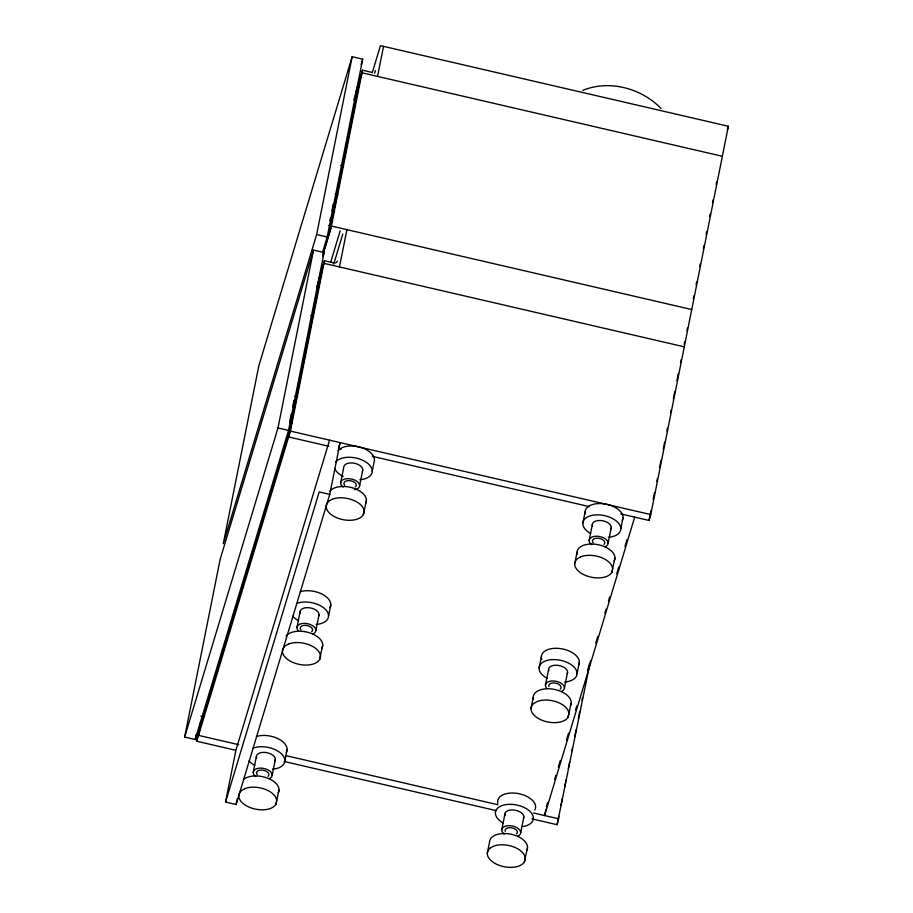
<?xml version="1.0" encoding="UTF-8"?>
<svg xmlns="http://www.w3.org/2000/svg" width="913" height="913" viewBox="0 0 913 913"><rect width="100%" height="100%" fill="white"/><g stroke="black" fill="none" stroke-linecap="round" stroke-linejoin="round"><path stroke-width="1.37" d="M184.643 737.065L220.181 559.213L313.524 250.105L324.081 252.559L288.542 430.411L195.199 739.507L184.643 737.065L277.986 427.957L313.524 250.105M195.199 739.507L196.306 733.949M235.565 750.224L196.752 741.242L200.666 721.669M201.317 721.396L198.52 735.376L238.715 744.688M352.167 56.72L258.824 365.828L223.286 543.68L316.628 234.573L352.167 56.72L362.723 59.162L327.185 237.015L322.666 251.999M289.843 421.155L291.236 414.205M292.628 407.255L294.009 400.305M330.472 217.83L329.924 220.615L332.697 221.254M331.864 210.892L333.256 203.941M322.163 269.198L288.645 436.962L328.84 446.274M329.616 231.925L360.236 78.655M196.752 741.242L290.414 431.096L324.446 260.753L333.77 262.91M371.842 72.367L362.518 70.21L330.86 228.649L322.643 255.857M338.472 448.055L340.115 442.611L329.764 494.39L236.113 804.524L225.545 802.082L235.896 750.303L329.547 440.169M339.465 266.938L346.917 229.665M377.537 76.395L383.54 46.369M236.113 804.524L237.197 799.08M253.243 772.261L256.382 756.535M296.942 627.539L300.092 611.801M272.188 775.194L275.327 759.468M276.479 802.173L275.886 804.136L278.967 790.122M284.799 760.94L287.059 749.641M340.652 482.806L343.802 467.079A9.632 5.41 11.3 0 1 354.837 463.348A9.632 5.41 11.3 0 1 362.358 471.37M315.887 630.472L319.036 614.734M322.677 645.388L319.596 659.403L320.189 657.44M328.509 616.207L330.768 604.908M359.596 485.739L362.746 470.012M366.375 500.655L363.306 514.681A19.264 10.83 11.3 0 1 337.296 517.991A19.264 10.83 11.3 0 1 329.137 501.043L332.012 499.377M372.219 471.473L374.467 460.175A19.264 10.83 11.3 0 0 359.482 447.05A19.264 10.83 11.3 0 0 337.913 450.748M487.348 853.13L489.596 841.832A19.264 10.83 11.3 0 1 511.679 834.368A19.264 10.83 11.3 0 1 526.721 850.437M501.762 829.837L504.9 814.111M531.046 708.397L533.306 697.098M539.138 667.917L541.398 656.618M545.472 685.115L548.61 669.377M520.707 832.77L523.845 817.044M574.756 563.663L577.016 552.365M582.848 523.183L585.107 511.885M525.009 859.749L524.416 861.712L527.486 847.698M589.17 540.382L592.32 524.644M564.417 688.048L567.555 672.31M545.848 809.26L544.593 815.549L634.706 517.135M568.708 715.016L568.114 716.979L571.196 702.964M577.027 673.783L579.287 662.484M608.115 543.315L611.265 527.577M532.165 818.938L557.113 824.724L558.79 816.336M561.016 805.152L562.419 798.156M564.656 786.972L566.049 779.987M568.285 768.803L569.678 761.807M571.915 750.623L572.474 747.827M574.711 736.643L576.103 729.658M578.34 718.474L579.732 711.489M581.969 700.305L582.528 697.509M585.598 682.125L586.157 679.329M557.113 824.724L590.449 660.886M614.905 558.231L611.824 572.257L612.418 570.283M620.737 529.049L622.997 517.751M620.817 513.916L648.995 520.444L650.958 510.652M653.183 499.468L654.587 492.484M656.824 481.299L657.383 478.503M659.608 467.319L661.012 460.323M663.249 449.139L664.641 442.154M666.878 430.97L667.437 428.174M670.507 412.802L671.066 410.005M673.303 398.821L674.696 391.825M676.932 380.641L678.325 373.657M680.562 362.472L681.121 359.676M684.179 344.395L684.727 341.633M686.93 330.597L687.489 327.835M693.309 298.688L693.869 295.903M696.094 284.753L696.653 281.969M699.712 266.642L700.271 263.857M703.33 248.53L703.889 245.745M706.114 234.595L706.673 231.811M709.732 216.484L710.291 213.699M712.517 202.549L713.076 199.764M716.134 184.437L716.694 181.653M648.995 520.444L650.764 514.578L728.357 126.256L380.436 45.65L372.219 72.857M361.08 64.618L362.723 59.162M355.944 91.973L362.518 70.21M353.788 100.008L362.005 72.8L722.366 156.283M374.65 73.223L375.471 70.506M323.168 253.266L331.385 226.059L691.734 309.541M322.848 256.633L324.081 252.559M318.694 279.8L324.446 260.753M316.537 287.823L323.932 263.343L684.282 346.826M330.734 262.099L340.184 230.806M333.736 264.04L342.774 234.116M200.278 726.577L290.402 428.151M225.545 802.082L319.208 491.947L329.764 494.39M727.296 129.772L728.357 126.256M546.351 806.75L547.583 802.664M554.579 779.497L555.812 775.411M558.277 767.228L560.342 760.415M566.505 739.975L568.571 733.162M575.567 710.006L576.799 705.909M587.493 670.484L589.558 663.671M595.733 643.231L597.787 636.418M604.783 613.251L606.015 609.165M608.48 600.994L609.713 596.897M616.709 573.741L618.774 566.927M624.949 546.488L627.003 539.674M337.388 261.038L336.714 262.236M363.306 514.681L363.899 512.707M580.542 556.953L577.632 558.608A19.264 10.83 11.3 0 0 585.815 575.567A19.264 10.83 11.3 0 0 611.915 572.28M490.224 848.063L493.374 846.271A19.207 10.796 11.3 0 1 514.179 847.104A19.207 10.796 11.3 0 1 525.215 858.985M332.035 499.365L332.264 499.24A19.264 10.83 11.3 0 1 353.126 500.176A19.264 10.83 11.3 0 1 364.196 512.09M288.565 643.973L285.404 645.765A19.264 10.83 11.3 0 0 293.587 662.724A19.264 10.83 11.3 0 0 319.687 659.437M580.554 556.941L580.782 556.816A19.207 10.796 11.3 0 1 601.587 557.649A19.207 10.796 11.3 0 1 612.623 569.529M244.855 788.706L241.705 790.498A19.264 10.83 11.3 0 0 249.888 807.457A19.264 10.83 11.3 0 0 275.988 804.17M335.391 262.921L336.121 262.659M582.711 90.376C609.233 79.499 641.371 88.207 661.023 108.453M340.777 165.379L343.55 166.029M335.197 194.207L337.97 194.857M328.463 225.443L331.236 226.082M316.628 234.573L327.185 237.015M310.774 315.533L313.547 316.183M294.842 396.139L297.627 396.778M289.569 422.548L292.343 423.187M277.986 427.957L288.542 430.411M290.414 431.096L650.764 514.578M338.54 448.511L341.314 449.162M372.276 456.329L589.399 506.635M200.906 716.146L203.679 716.785M285.735 755.587L497.893 804.73M533.512 812.981L558.882 818.858M284.069 761.465L496.124 810.596M548.918 686.576A6.265 3.515 11.3 0 1 555.96 683.198A6.265 3.515 11.3 0 1 560.171 689.178M546.556 688.037A9.632 5.41 11.3 0 1 549.763 681.281A9.632 5.41 11.3 0 1 562.431 684.214A9.632 5.41 11.3 0 1 561.404 691.472M548.827 670.838A9.632 5.41 11.3 0 1 558.414 665.406A9.632 5.41 11.3 0 1 567.167 673.68M547.013 678.268A19.264 10.83 11.3 0 1 545.107 661.08A19.264 10.83 11.3 0 1 574.254 667.266A19.264 10.83 11.3 0 1 564.691 682.022M541.831 659.54A19.264 10.83 11.3 0 1 560.993 648.675A19.264 10.83 11.3 0 1 578.511 665.223M568.206 717.013A19.264 10.83 11.3 0 1 542.117 720.3A19.264 10.83 11.3 0 1 533.957 703.352L537.084 701.549A19.207 10.796 11.3 0 1 557.889 702.371A19.207 10.796 11.3 0 1 568.913 714.263M533.432 699.038A19.264 10.83 11.3 0 1 553.735 689.292A19.264 10.83 11.3 0 1 570.42 705.703M300.97 629.947A6.265 3.515 11.3 0 1 302.614 625.679A6.265 3.515 11.3 0 1 310.557 626.911A6.265 3.515 11.3 0 1 311.653 631.602M298.037 630.461A9.632 5.41 11.3 0 1 301.233 623.705A9.632 5.41 11.3 0 1 313.912 626.638A9.632 5.41 11.3 0 1 312.885 633.896M300.309 613.262A9.632 5.41 11.3 0 1 309.884 607.83A9.632 5.41 11.3 0 1 318.648 616.104M296.634 603.482A19.264 10.83 11.3 0 1 325.758 609.713A19.264 10.83 11.3 0 1 316.172 624.446M298.494 620.703A19.264 10.83 11.3 0 1 292.799 616.184M300.16 591.738A19.264 10.83 11.3 0 1 322.609 594.397A19.264 10.83 11.3 0 1 329.992 607.647M288.508 644.042A19.264 10.83 11.3 0 1 309.416 644.909A19.264 10.83 11.3 0 1 320.486 656.824M286.111 635.962A19.264 10.83 11.3 0 1 310.089 632.983A19.264 10.83 11.3 0 1 321.901 648.127M505.22 831.309A6.265 3.515 11.3 0 1 512.25 827.931A6.265 3.515 11.3 0 1 516.461 833.911M504.296 834.128A9.632 5.41 11.3 0 1 504.752 826.425A9.632 5.41 11.3 0 1 518.196 828.513A9.632 5.41 11.3 0 1 517.694 836.205M505.117 815.571A9.632 5.41 11.3 0 1 514.704 810.139A9.632 5.41 11.3 0 1 523.469 818.413M503.303 823.001A19.264 10.83 11.3 0 1 500.815 806.065A19.264 10.83 11.3 0 1 529.62 811.075A19.264 10.83 11.3 0 1 523.252 826.482M497.813 803.292A19.264 10.83 11.3 0 1 518.116 793.545A19.264 10.83 11.3 0 1 534.801 809.957M524.507 861.746A19.264 10.83 11.3 0 1 498.407 865.033A19.264 10.83 11.3 0 1 490.247 848.074M593.199 542.79A6.265 3.515 11.3 0 1 594.842 538.522A6.265 3.515 11.3 0 1 602.785 539.754A6.265 3.515 11.3 0 1 603.881 544.445M591.715 544.662A9.632 5.41 11.3 0 1 592.16 536.958A9.632 5.41 11.3 0 1 605.604 539.047A9.632 5.41 11.3 0 1 605.114 546.739M592.537 526.116A9.632 5.41 11.3 0 1 602.112 520.672A9.632 5.41 11.3 0 1 610.877 528.947M590.722 533.546A19.264 10.83 11.3 0 1 588.817 516.347A19.264 10.83 11.3 0 1 617.964 522.533A19.264 10.83 11.3 0 1 608.4 537.301M585.233 513.825A19.264 10.83 11.3 0 1 605.536 504.079A19.264 10.83 11.3 0 1 622.221 520.49M577.142 554.305A19.264 10.83 11.3 0 1 597.444 544.559A19.264 10.83 11.3 0 1 614.129 560.97M344.68 485.214A6.265 3.515 11.3 0 1 346.312 480.946A6.265 3.515 11.3 0 1 354.267 482.178A6.265 3.515 11.3 0 1 355.362 486.869M343.197 487.086A9.632 5.41 11.3 0 1 344.269 479.165A9.632 5.41 11.3 0 1 358.101 482.361A9.632 5.41 11.3 0 1 354.564 489.722M335.653 462.046A19.264 10.83 11.3 0 1 366.912 462.743A19.264 10.83 11.3 0 1 359.882 479.724M343.231 476.506A19.264 10.83 11.3 0 1 334.751 468.529M329.821 491.228A19.264 10.83 11.3 0 1 353.799 488.25A19.264 10.83 11.3 0 1 365.611 503.394M257.261 774.681A6.265 3.515 11.3 0 1 258.904 770.412A6.265 3.515 11.3 0 1 266.847 771.645A6.265 3.515 11.3 0 1 267.943 776.335M255.777 776.552A9.632 5.41 11.3 0 1 256.222 768.849A9.632 5.41 11.3 0 1 269.666 770.937A9.632 5.41 11.3 0 1 269.175 778.629M256.599 757.995A9.632 5.41 11.3 0 1 266.185 752.563A9.632 5.41 11.3 0 1 274.939 760.837M252.935 748.215A19.264 10.83 11.3 0 1 282.049 754.435A19.264 10.83 11.3 0 1 272.462 769.18M254.784 765.425A19.264 10.83 11.3 0 1 249.101 760.917M256.45 736.471A19.264 10.83 11.3 0 1 278.91 739.131A19.264 10.83 11.3 0 1 286.283 752.38M243.931 779.177A19.264 10.83 11.3 0 1 267.931 778.275A19.264 10.83 11.3 0 1 278.191 792.861M244.81 788.672A19.207 10.796 11.3 0 1 265.66 789.528A19.207 10.796 11.3 0 1 276.685 801.409"/></g></svg>
